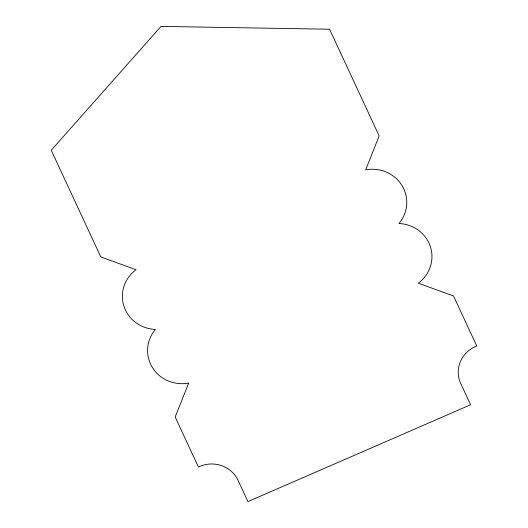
<?xml version="1.0" encoding="UTF-8"?>
<svg xmlns="http://www.w3.org/2000/svg" width="528" height="528" viewBox="0 0 528 528"><rect width="100%" height="100%" fill="white"/><g stroke="black" fill="none" stroke-linecap="round" stroke-linejoin="round"><path stroke-width="0.79" d="M188.687 383.077L175.177 417.008L198.416 467.023A29.212 28.063 -5.1 0 1 238.643 481.595L247.936 501.6L470.606 404.771L460.258 382.496A29.212 28.063 -5.1 0 1 476.751 345.985L453.519 295.97L418.315 283.226A34.709 33.35 -5.1 0 0 430.399 246.708A34.709 33.35 -5.1 0 0 398.944 223.516A34.709 33.35 -5.1 0 0 401.894 185.361A34.709 33.35 -5.1 0 0 365.647 169.858L379.157 135.927L329.584 29.231L160.981 26.4L51.249 150.269L100.822 256.964L136.019 269.716A34.709 33.35 -5.1 0 0 123.941 306.233A34.709 33.35 -5.1 0 0 155.397 329.426A34.709 33.35 -5.1 0 0 152.44 367.58A34.709 33.35 -5.1 0 0 188.687 383.077"/></g></svg>
